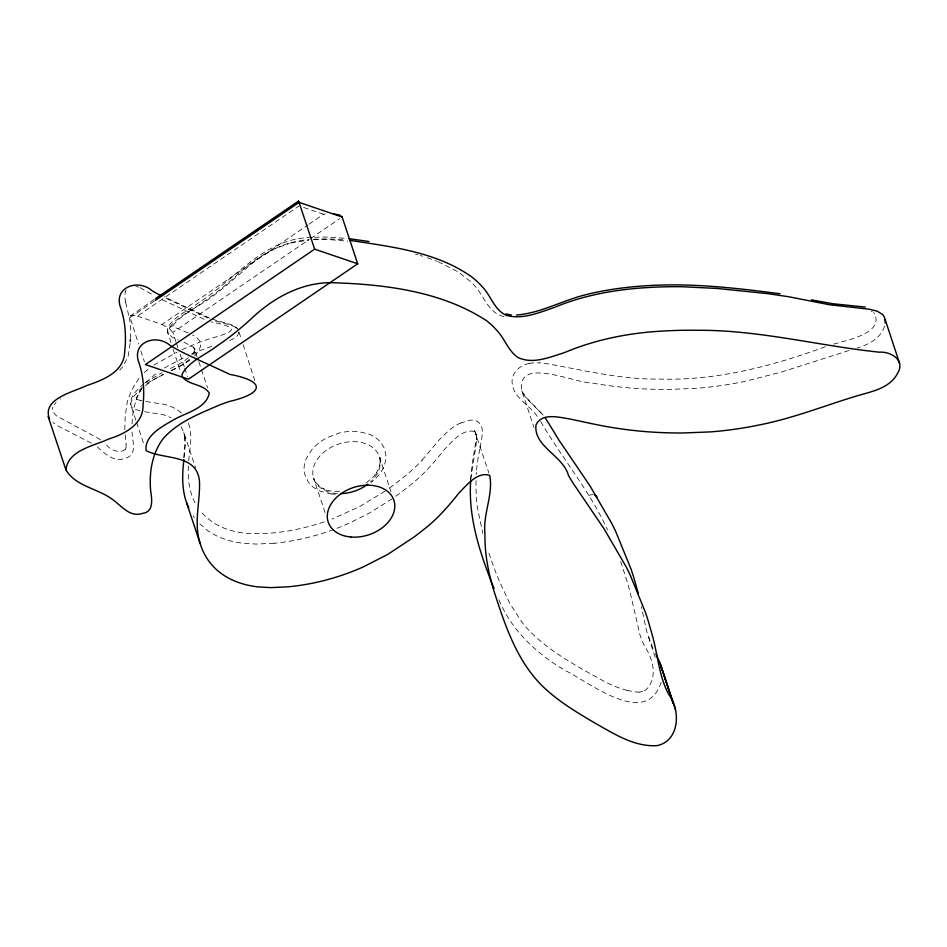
<?xml version="1.0" encoding="UTF-8"?>
<svg xmlns="http://www.w3.org/2000/svg" width="947" height="947" viewBox="0 0 947 947"><rect width="100%" height="100%" fill="white"/><g stroke="black" fill="none" stroke-linecap="round" stroke-linejoin="round"><path stroke-width="0.71" stroke-dasharray="4.74 3.55" d="M476.033 480.674L475.986 484.805A393.348 282.466 -18.4 0 0 476.081 491.02L476.684 501.318A274.026 196.787 -18.4 0 0 477.359 507.438L482.816 533.41M130.402 338.505L130.485 329.663A151.461 108.763 -18.4 0 0 129.431 318.074M188.37 466.078C187.613 479.454 189.388 493.434 196.349 505.118M130.141 343.418L128.023 356.877L122.838 366.572A31.571 22.669 -18.4 0 1 119.677 370.088M476.27 474.447L476.4 472.364M132.071 423.818C132.473 411.483 135.113 399.101 141.766 388.542M470.813 479.052L476.329 442.971L476.365 434.271L476.661 439.372L476.59 437.159L472.08 464.444L470.552 479.94M124.909 294.529L125.383 291.558M188.737 460.775C189.613 448.286 193.07 435.277 188.37 423.155M183.801 457.65L185.15 442.048L184.641 434.519L185.186 445.54L184.014 458.36M238.81 332.077C238.372 337.191 232.702 339.239 228.629 340.92M480.082 447.73L481.751 438.201A89.314 64.136 -18.4 0 0 482.26 432.613C482.887 427.085 479.857 420.634 473.666 420.279A13.732 9.861 -18.4 0 0 469.688 420.219L460.124 423.202M479.821 449.02L478.933 453.53A269.422 193.472 -18.4 0 0 476.377 472.375M661.16 682.337C646.233 728.042 591.058 683.592 566.199 670.997C537.008 654.33 511.214 630.288 498.465 598.622M173.017 325.472C184.405 311.208 203.356 304.958 216.851 292.966A201.273 144.536 -18.4 0 0 225.493 286.183L251.168 264.189A141.92 101.921 -18.4 0 1 260.461 257.146L274.926 248.647L289.32 243.462M884.522 326.159C880.793 338.339 868.482 344.708 857.082 348.082M193.898 354.356L194.81 349.609L193.579 346.697L194.798 349.786L194.881 348.816L193.934 352.331L194.253 351.574L191.969 354.592M170.898 342.613L167.536 330.692C174.852 317.304 190.702 311.658 202.303 302.555C214.176 294.73 225.149 285.663 235.732 276.181C255.797 257.241 280.43 241.509 308.663 239.686M125.406 449.352C120.376 453.767 109.994 450.535 106.1 444.261A73.546 52.819 -18.4 0 0 104.182 442.545M54.358 404.606L54.618 404.274A24.93 17.898 -18.4 0 1 56.051 402.617M145.897 382.529L157.486 372.278M422.054 460.218L439.657 439.361L448.783 430.601A47.172 33.879 -18.4 0 1 460.088 423.155M142.038 388.862L137.717 394.354L136.285 398.533M194.502 356.167L198.183 351.751L200.291 346.933A16.371 11.755 -18.4 0 0 199.367 340.577L196.668 337.534L192.596 334.954M144.252 372.55L149.437 368.217M142.37 387.122L134.036 396.047L130.982 402.203L130.757 404.854L136.155 421.06M145.388 385.654L153.592 379.652L164.742 373.852M144.133 383.571C138.037 388.98 127.561 397.669 131.609 407.068L133.586 408.773L140.274 410.986M145.151 382.718L162.032 372.692M189.542 359.387L182.949 364.275L171.241 370.573M188.56 357.623L183.422 361.707L167.264 370.17M154.444 299.299L129.763 316.487L138.511 343.95M395.787 496.228L399.35 493.624A259.774 186.547 -18.4 0 0 409.72 485.574C423.167 475.205 434.271 462.314 444.77 449.079C452.524 441.361 463.142 427.807 475.205 431.796L476.649 436.224L474.506 430.388L488.877 472.979M392.165 498.797L369.342 513.096L348.958 523.312M129.822 317.801L154.172 301.193M130.402 315.694L133.172 315.197L137.457 316.109L299.074 205.913M137.457 316.109L161.984 324.454L307.799 225.031M309.018 224.202L323.59 214.259L325.484 214.058M176.047 342.068L172.839 332.433L309.243 239.425M310.462 238.597L339.689 218.674M385.062 491.126L359.576 506.621L332.03 519.086M366.11 482.97L373.367 476.886L377.226 471.866L376.361 473.169L378.859 468.09L380.09 462.905L380.031 457.851L380.315 461.816L379.546 457.164L390.969 491.718M146.998 383.417L163.073 374.385M153.793 365.151L177.184 352.106M164.352 367.992L186.109 356.522M181.931 349.763L183.126 349.194A150.632 108.171 -18.4 0 1 196.716 343.477C212.388 335.865 257.276 330.61 210.85 321.85M171.478 370.727L184.499 363.826A53.044 38.093 -18.4 0 0 191.803 358.617M191.839 353.941L201.533 350.047A205.759 147.768 -18.4 0 1 211.074 346.638L213.051 345.986M324.241 521.88C299.595 530.012 273.482 534.937 247.463 533.374A84.78 60.88 -18.4 0 1 235.519 531.61L230.985 530.474A79.832 57.329 -18.4 0 1 211.193 521.193L204.86 515.937A88.616 63.638 -18.4 0 1 200.811 511.522M825.334 346.756C772.089 366.134 716.204 380.954 659.076 379.049C620.001 379.664 582.109 369.744 543.909 363.198A66.515 47.764 -18.4 0 0 542.015 363.021L539.719 362.867M833.632 344.14C845.304 340.577 886.179 333.166 873.738 312.439M849.009 350.485L780.719 372.266L745.076 381.345A284.775 204.505 -18.4 0 1 695.714 388.353L669.056 389.418A360.7 259.028 -18.4 0 1 625.529 387.572A381.132 273.695 -18.4 0 1 600.185 384.375A367.933 264.213 -18.4 0 1 592.159 383.014C574.912 383.346 514.529 354.947 522.223 392.082L533.99 427.476M642.741 691.476L639.852 691.949M290.599 243.119L308.746 240.053M529.184 363.506C520.483 364.938 512.161 372.053 512.043 381.345C512.398 398.202 530.628 405.008 538.441 418.053M311.67 237.531C264.047 237.673 235.27 279.531 198.586 302.791C188.489 310.924 173.798 315.907 167.655 328.041C167.145 329.284 167.441 331.178 167.726 333.084L172.117 337.12L178.427 339.961M274.038 543.223L256.199 544.075L243.237 543.318A87.219 62.632 -18.4 0 1 230.973 541.057A88.26 63.378 -18.4 0 1 212.862 533.871A86.769 62.313 -18.4 0 1 206.695 529.894L198.775 522.898M313.161 239.26L328.668 238.857L345.939 239.946M314.084 239.674L329.876 239.662L347.809 241.189M314.487 237.247L325.697 237.022L346.223 238.36M339.5 491.647L328.834 490.724L322.963 488.711L324.513 489.268L319.719 486.427L315.919 482.828L313.575 478.069L325.602 514.043M331.545 493.991L320.915 491.434A42.793 30.73 -18.4 0 1 308.142 481.857L304.543 473.784A42.793 30.73 -18.4 0 1 306.295 458.561L311.835 449.695A42.804 30.742 -18.4 0 1 327.094 437.727L338.529 433.264A42.816 30.742 -18.4 0 1 358.345 431.572L368.987 434.128A42.568 30.564 -18.4 0 1 380.836 442.486L383.973 447.576L385.618 453.234A42.473 30.493 -18.4 0 1 382.919 468.528A40.319 28.955 -18.4 0 1 380.268 473.003L378.066 475.868A42.816 30.742 -18.4 0 1 371.2 482.425M144.571 411.708L163.322 414.715L171.005 417.615M145.885 401.504L163.784 404.274A50.025 35.927 -18.4 0 1 181.836 413.389M141.932 400.841L140.843 400.617M503.958 316.594C488.711 313.291 484.272 296.6 475.015 286.172A101.708 73.037 -18.4 0 0 471.606 282.466L458.514 272.073L438.343 261.786M627.257 690.458L619.433 688.078A143.98 103.401 -18.4 0 1 605.109 681.887C577.22 666.38 548.017 651.24 526.201 627.399A187.151 134.403 -18.4 0 1 522.235 622.629L510.007 603.807L499.566 581.707A797.646 572.805 -18.4 0 1 492.144 562.589L488.131 550.965M415.496 254.139L417.876 254.802M420.231 255.501L422.587 256.211M215.466 320.938L229.991 324.857L235.85 327.402M212.069 319.08L231.778 324.797L236.478 327.662M303.667 207.488L323.59 214.259M427.227 257.702L437.254 261.36M161.984 324.454L168.992 328.088L172.839 332.433M871.394 311.326L872.27 311.681M188.027 332.882L176.083 327.958A20.751 14.903 -18.4 0 1 173.656 326.478A5.954 4.273 -18.4 0 1 173.112 325.922M209.654 318.085L164.103 296.778M183.955 342.127L193.626 347.466L198.397 360.369M140.038 287.663L154.349 295.642M207.914 317.991L164.281 297.488M162.304 299.749L202.48 318.535A96.144 69.036 -18.4 0 0 205.546 319.885M91.445 443.184L58.572 426.316L52.89 422.575M97.281 446.818C105.129 454.193 114.658 463 126.401 457.934C137.67 454.181 132.047 440.556 132.059 431.95M237.283 328.597L235.862 326.999L238.017 329.449M543.152 415.094L525.621 397.314L521.513 390.555L525.644 397.006L543.282 415.177M193.117 515.772L194.395 517.63M540.713 421.557C562.104 458.218 589.839 491.067 607.56 529.918M181.161 426.695L183.825 432.471L195.591 467.854M652.98 648.34L646.73 631.389L641.344 606.672M620.628 561.453L627.754 583.482A519.453 373.035 -18.4 0 1 630.335 593.355L640.054 635.129A179.93 129.218 -18.4 0 0 644.54 646.162C652.814 658.591 658.106 676.987 646.6 689.203A7.304 5.244 -18.4 0 1 642.776 691.57M648.435 637.106L655.679 658.887M198.846 361.718L207.488 387.69M176.497 343.441L177.87 347.573M180.167 354.45L184.286 366.832M184.736 368.205L187.482 376.468M173.159 349.419L180.853 372.562M140.807 350.828L144.465 361.837M136.617 422.433L144.346 445.67M475.205 431.796L476.649 436.224M239.07 332.196L241.319 339.109M243.119 344.637L254.79 380.54M183.825 432.471L185.044 438.804M125.679 302.578L129.384 318.085M125.276 434.91L126.164 444.581M167.536 330.692L167.726 333.084A7.327 5.09 -22 0 1 172.981 325.709M124.815 429.654L125.134 416.952L127.064 403.162A72.943 52.381 -18.4 0 1 127.892 400.108L129.751 394.935A109.165 78.388 -18.4 0 1 134.734 384.695L138.889 378.409A45.492 32.672 -18.4 0 1 140.535 376.397M125.975 444.628A18.514 13.294 -18.4 0 1 125.608 449.363M100.571 439.834A73.546 52.819 -18.4 0 0 98.713 438.639L56.737 416.017A27.12 19.473 -18.4 0 1 54.287 413.496L52.985 411.247A10.157 7.292 -18.4 0 1 52.831 407.139M60.158 399.113A24.93 17.898 -18.4 0 1 60.596 398.817M125.75 302.567A56.003 40.212 -18.4 0 1 124.838 294.541M125.667 291.522A6.712 4.818 -18.4 0 1 125.987 290.09M135.823 286.468A13.246 9.517 -18.4 0 1 138.593 287.154M348.946 523.289A174.982 125.655 -18.4 0 1 274.038 543.27M140.937 400.368A12.145 8.724 -18.4 0 1 136.415 399.078M389.442 488.025A233.329 167.56 -18.4 0 0 407.234 474.222L408.216 473.382A150.632 108.171 -18.4 0 0 422.113 460.242M639.781 692.186A40.046 28.753 -18.4 0 1 627.411 690.256M588.809 495.53A7.327 5.031 -31 0 1 593.331 494.665M529.184 363.388A36.554 26.244 -18.4 0 1 539.683 362.938M337.416 493.541A34.601 24.847 -18.4 0 1 316.097 461.272A34.601 24.847 -18.4 0 1 366.11 443.871A34.601 24.847 -18.4 0 1 370.348 482.07M335.404 494.239A42.804 30.742 -18.4 0 1 331.545 493.991"/><path stroke-width="1.42" d="M470.742 480.129C467.96 516.577 479.549 552.006 492.807 585.424M130.366 339.488L130.26 341.453M298.435 201.309L298.483 202.173M183.884 459.52C182.215 473.962 181.658 489.019 186.642 502.916L200.113 543.318C203.581 555.321 211.074 566.093 221.184 573.456A86.769 62.313 -18.4 0 0 227.351 577.433A88.26 63.378 -18.4 0 0 245.462 584.607A87.219 62.632 -18.4 0 0 257.726 586.868L270.688 587.625L288.527 586.773A174.982 125.655 -18.4 0 0 363.435 566.839L387.761 554.409L413.839 537.174A259.774 186.547 -18.4 0 0 424.209 529.124C437.656 518.767 448.76 505.876 459.259 492.629C467.013 484.923 477.631 471.357 489.682 475.358C493.553 494.334 482.875 513.866 484.935 533.469C484.604 552.456 487.977 571.301 493.458 589.425C504.94 625.044 517.133 663.078 545.59 689.061C560.979 703.065 578.972 713.718 596.847 724.171C615.266 734.564 634.821 746.887 656.792 745.668C679.555 741.264 680.917 710.475 668.902 694.719C660.864 680.005 658.627 663.172 655.146 647.002A522.436 375.178 -18.4 0 0 652.897 637.343L648.375 621.421A644.706 462.976 -18.4 0 0 645.274 611.987L630.264 575.196A572.225 410.927 -18.4 0 0 625.837 566.27L603.997 528.71L573.728 484.095A382.351 274.583 -18.4 0 1 568.52 475.548C563.003 455.412 533.327 446.522 536.014 424.931C541.826 412.62 558.268 417.201 568.827 418.799C581.446 421.368 593.97 424.327 606.648 426.576A367.933 264.213 -18.4 0 0 614.674 427.926A381.132 273.695 -18.4 0 0 640.018 431.122A360.7 259.028 -18.4 0 0 683.545 432.968L710.203 431.903A284.775 204.505 -18.4 0 0 759.565 424.895C792.769 418.373 824.269 405.778 856.55 396.012C871.465 391.549 890.002 388.4 897.72 373.047C905.486 360.428 890.938 351.266 879.479 352.201C818.516 345.821 758.606 329.769 696.838 330.29A361.304 259.466 -18.4 0 0 661.408 331.142C628.039 333.013 594.917 339.724 564.057 352.769C549.497 357.256 532.699 364.571 517.867 357.445C508.042 350.733 504.704 338.434 496.583 330.112A122.033 87.633 -18.4 0 0 486.498 320.666C440.793 290.847 383.31 284.112 329.887 282.644C299.288 283.153 271.73 298.932 250.221 319.731C239.638 329.225 228.665 338.28 216.792 346.105C205.191 355.208 189.341 360.866 182.025 374.243L182.215 376.646C188.737 385.583 203.404 383.665 209.299 393.159C205.949 408.891 185.719 412.643 173.467 419.912C162.28 426.387 144.204 435.691 146.098 450.618C163.961 460.112 197.935 453.258 199.533 482.366C200.042 502.644 193.638 523.371 200.113 543.318M155.651 298.483L298.518 201.084M155.391 300.365L299.11 202.374L342.127 217.005L357.694 263.787L188.406 379.214L145.376 364.583L314.664 249.156L357.694 263.787M516.446 315.031C538.547 313.291 558.47 302.673 579.422 296.435C601.676 290.137 624.712 287.095 647.76 285.639C692.02 282.916 736.245 288.042 780.068 293.771M333.782 213.951L339.476 215.016L342.127 217.005M865.369 307.088L832.638 303.715L811.425 299.856M350.189 240.396C391.94 246.871 436.697 251.878 472.008 277.116A122.033 87.633 -18.4 0 1 482.094 286.562C490.996 295.5 494.18 310.024 506.432 315.398C522.507 319.802 538.843 312.676 553.924 307.621C583.376 295.227 615.148 289.545 646.919 287.604A361.304 259.466 -18.4 0 1 682.349 286.74L717.08 288.444L768.135 293.7L789.052 296.802L829.501 304.756L869.453 309.243L877.265 311.184L882.746 314.593L884.32 316.996L899.603 363.352M348.922 238.656L368.951 241.509M505.887 313.919L511.368 314.984M545.247 417.816L554.031 431.998A382.351 274.583 -18.4 0 0 559.239 440.533L590.135 486.142L611.348 522.708A572.225 410.927 -18.4 0 1 615.775 531.646L630.785 568.437A644.706 462.976 -18.4 0 1 633.886 577.859L638.408 593.793M49.564 419.048C41.289 398.888 73.712 391.892 86.769 385.559C102.986 380.043 124.235 372.029 124.684 351.692C126.306 337.191 125.442 322.406 120.932 308.473C112.373 287.533 137.907 278.158 152.076 290.741A297.974 213.986 -18.4 0 0 161.191 295.866M298.684 201.273L314.664 249.156M655.916 654.034L660.059 663.125L673.293 703.55L660.059 663.125M188.749 508.018L186.642 502.916M493.221 586.442L494.062 588.489M675.566 709.942L661.077 666.38L661.799 669.801M48.096 416.408L65.888 469.795C75.713 486.959 99.388 488.474 114.102 500.703C122.53 507 130.437 517.536 142.524 513.381C154.361 511.925 151.733 498.477 150.585 490.167C149.141 472.364 152.065 453.447 163.002 438.84C177.693 421.912 199.699 413.626 219.787 404.89A205.759 147.768 -18.4 0 1 229.328 401.481C263.432 393.632 266.983 381.345 229.719 374.349C213.56 366.572 197.012 359.576 180.984 351.526A297.974 213.986 -18.4 0 1 170.318 345.596C156.148 333.001 130.615 342.376 139.173 363.317C143.494 376.764 144.536 390.993 143.068 404.996C143.494 424.173 124.791 434.057 108.917 438.923C93.753 446.108 68.137 449.991 65.899 469.866M885.114 319.802L885.161 322.891M594.527 494.926A7.327 5.031 -31 0 1 597.024 497.293M367.827 484.166A34.601 24.847 -18.4 0 1 340.766 493.6M350.781 537.008A34.601 24.847 -18.4 0 0 394.035 500.726A34.601 24.847 -18.4 0 0 338.328 495.802A34.601 24.847 -18.4 0 0 350.781 537.008"/></g></svg>
